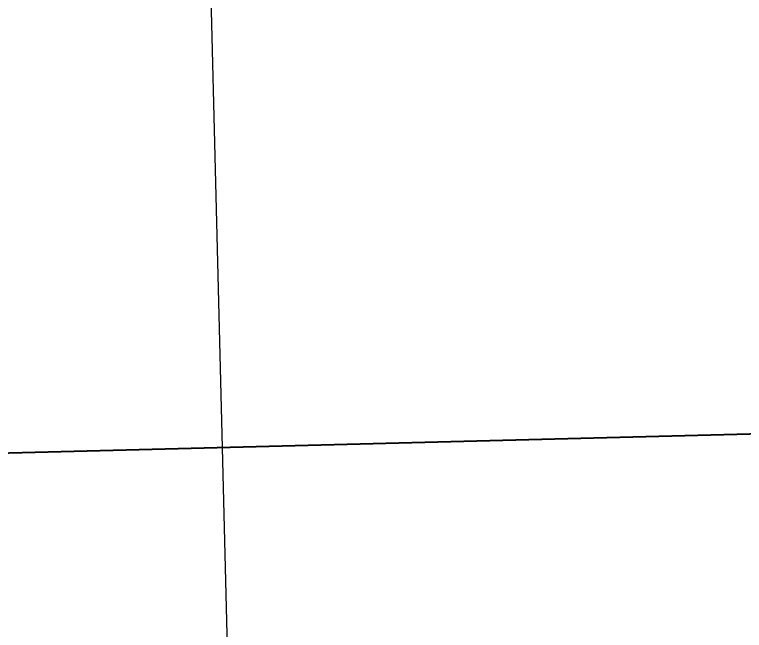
# Model space of a CAD drawing. Extents: x 2081963 to 2085386, y 738291 to 742228.
# Drawn here: x 2083654.075 to 2083654.626, y 741555.37 to 741555.835 of the extents above; entities that cross this region are included whole.
import ezdxf

# ---------------------------------------------------------------- set-up
doc = ezdxf.new("R2010")
doc.units = 0
doc.header["$MEASUREMENT"] = 0
for name, color, linetype, lineweight in [('Prop Conc 5in Monolithic Keyed In Island', 1, 'Continuous', 30), ('Prop Horizontal Alignment', 2, 'Continuous', 70), ('Prop Horizontal Alignment Station Label', 2, 'Continuous', 40)]:
    doc.layers.add(name, color=color, linetype=linetype, lineweight=lineweight)

msp = doc.modelspace()

# ---------------------------------------------------------------- linework, layer by layer
at = {"layer": 'Prop Conc 5in Monolithic Keyed In Island'}
msp.add_line((2083660.15765, 741326.81757), (2083654.23176, 741555.50829), dxfattribs=at)
at = {"layer": 'Prop Conc 5in Monolithic Keyed In Island', "extrusion": (0, 0, -1)}
for radius in [1002, 998]:
    msp.add_arc((-2084651.89688, 741581.36001), radius, 358.515671, 14.256735, dxfattribs=at)
at = {"layer": 'Prop Horizontal Alignment', "extrusion": (0, 0, -1)}
msp.add_arc((-2084651.89688, 741581.36001), 1000, 358.515671, 14.256735, dxfattribs=at)
at = {"layer": 'Prop Horizontal Alignment Station Label', "color": 2, "linetype": 'Continuous', "lineweight": 40}
msp.add_line((2083653.73193, 741555.49534), (2083885.80265, 741561.5088), dxfattribs=at)

doc.saveas('drawing.dxf')
